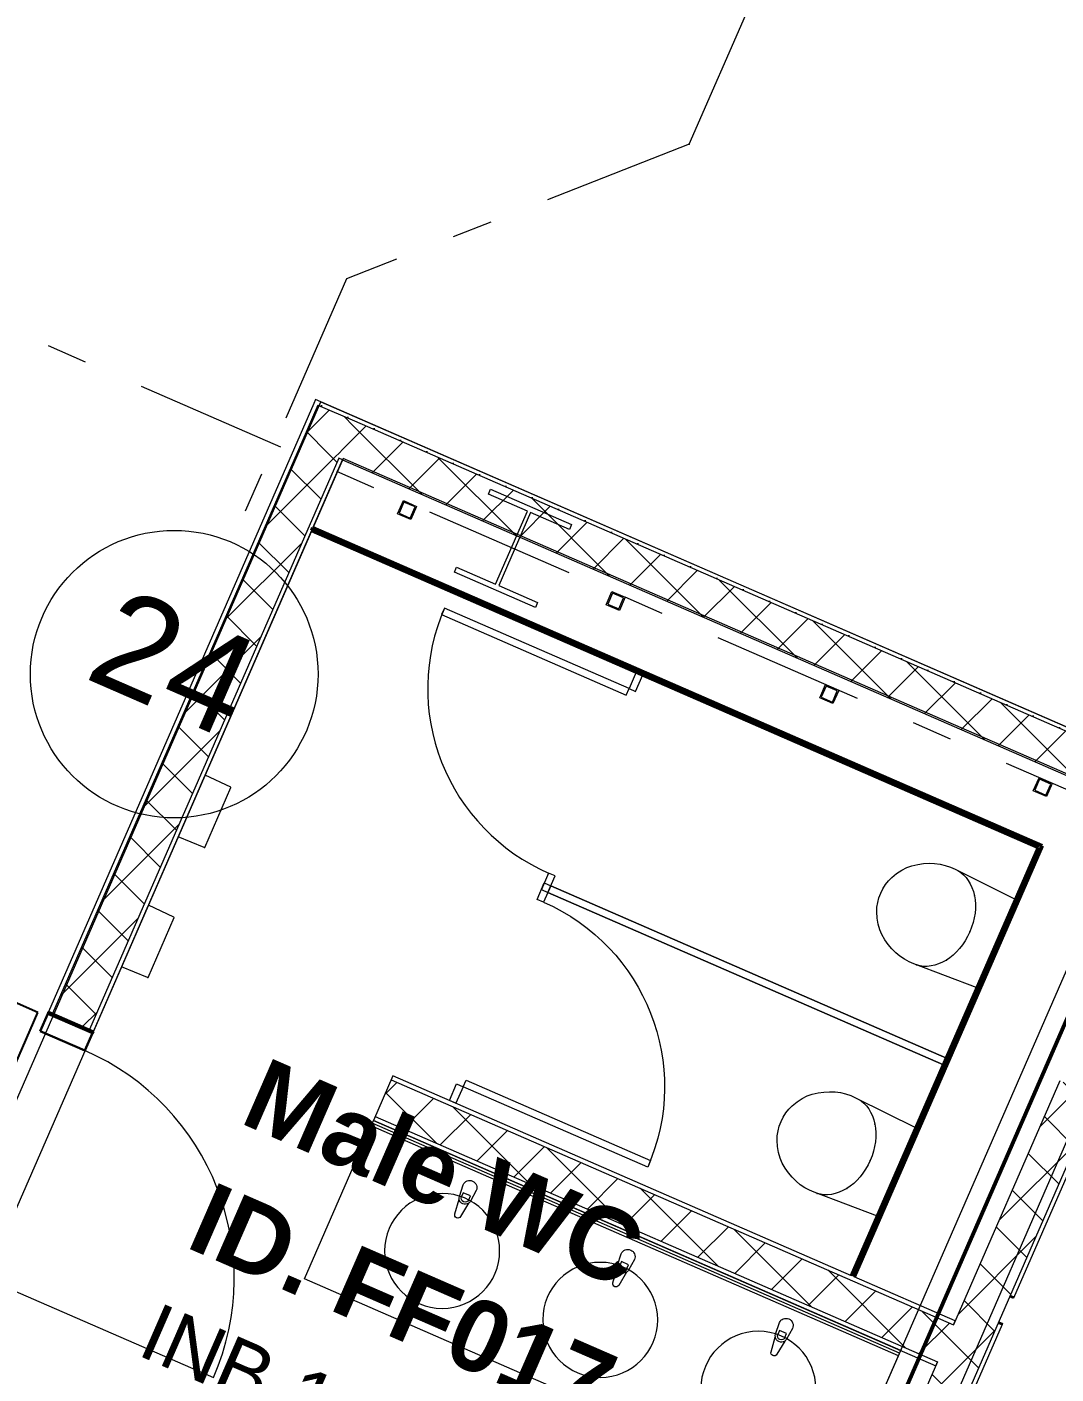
# Model space of a CAD drawing. Header units: millimetres. Extents: x -50172 to 90294, y -80883 to 25069.
# Drawn here: x -11085 to -7507, y -35449 to -30764 of the extents above; entities that cross this region are included whole.
import ezdxf
from ezdxf.enums import TextEntityAlignment as Align

# ---------------------------------------------------------------- set-up
doc = ezdxf.new("R2010")
doc.units = ezdxf.units.MM
doc.header["$MEASUREMENT"] = 0
doc.linetypes.add('Double Dashed', pattern=[1093.611073, 529.166651, -211.666656, 141.111112, -211.666656])
for name, color, linetype in [('A-25-M_Wall_Int', 7, 'Continuous'), ('COLUMN.IFC Import', 7, 'Continuous'), ('New_A-05-M_Gross_Int_Circulation', 7, 'Continuous'), ('New_A-15-MG_Structural_Grid_Phase_2', 7, 'Continuous'), ('New_A-25-M_Wall_Int', 7, 'Continuous'), ('New_A-35-M_FFE-Zone', 7, 'Continuous'), ('New_A-35-M_FFE_Sanitary', 7, 'Continuous'), ('New_ArchiCAD Door Markers', 7, 'Continuous'), ('New_ArchiCAD Doors', 7, 'Continuous')]:
    doc.layers.add(name, color=color, linetype=linetype)
for name, color, linetype, lineweight in [('A-25-M_Wall_Int_Pen_No__1', 7, 'Continuous', 13), ('A-25-M_Wall_Int_Pen_No__155', 5, 'Continuous', 35), ('COLUMN.IFC Import_Pen_No__2', 8, 'Continuous', 15), ('New_A-25-M_Wall_Int_Pen_No__1', 7, 'Continuous', 13), ('New_A-35-M_FFE_Sanitary_Pen_No__4', 7, 'Continuous', 20), ('New_A-95-P_Drawing_Pen_No__156', 5, 'Continuous', 50), ('New_ArchiCAD Door Markers_Pen_No__1', 7, 'Continuous', 13), ('New_ArchiCAD Door Markers_Pen_No__5', 7, 'Continuous', 25), ('New_ArchiCAD Doors_Pen_No__1', 7, 'Continuous', 13), ('New_ArchiCAD Zone Stamps_Pen_No__9', 7, 'Continuous', 13)]:
    doc.layers.add(name, color=color, linetype=linetype, lineweight=lineweight)
for name, color, linetype, lineweight, true_color in [('A-25-M_Wall_Int_Pen_No__107', 7, 'Continuous', 15, 0xa6a6a6), ('New_A-05-M_Gross_Int_Circulation_Pen_No__74', 7, 'Continuous', 20, 0x606060), ('New_A-15-MG_Structural_Grid_Phase_2_Pen_No__222', 7, 'Continuous', 13, 0x65af33), ('New_A-25-M_Wall_Int_Pen_No__107', 7, 'Continuous', 15, 0xa6a6a6), ('New_A-35-M_FFE-Zone_Pen_No__74', 7, 'Continuous', 20, 0x606060), ('New_A-35-M_FFE_Sanitary_Pen_No__211', 7, 'Continuous', 13, 0xebf6ff), ('New_A-35-M_FFE_Sanitary_Pen_No__27', 7, 'Continuous', 50, 0x2a2a2a), ('New_A-35-M_FFE_Sanitary_Pen_No__64', 7, 'Continuous', 20, 0x606060), ('New_A-35-M_FFE_Sanitary_Pen_No__75', 7, 'Continuous', 20, 0x606060), ('New_ArchiCAD Doors_Pen_No__43', 7, 'Continuous', 30, 0x444444), ('New_ArchiCAD Doors_Pen_No__63', 7, 'Continuous', 20, 0x606060)]:
    doc.layers.add(name, color=color, linetype=linetype, lineweight=lineweight, true_color=true_color)
doc.styles.add('GENERATED_STYLE_1', font='')
doc.styles.add('GENERATED_STYLE_2', font='')
doc.styles.add('GENERATED_STYLE_3', font='')
doc.styles.add('GENERATED_STYLE_4', font='')
doc.styles.get('GENERATED_STYLE_1').set_extended_font_data('Arial', bold=True)
doc.styles.get('GENERATED_STYLE_2').set_extended_font_data('Swis721 BT', bold=True)
doc.styles.get('GENERATED_STYLE_3').set_extended_font_data('Arial')
doc.styles.get('GENERATED_STYLE_4').set_extended_font_data('Swis721 BT')
doc.linetypes.add('Double Slash', pattern='A,0,[1,EC-MA-00-01-DR-A-00365 Phase 2 Central Wing First Floor GA-S2-P161.Shx,S=15.679012,R=0,X=0,Y=0],-1975.555563,0', length=1975.555563)
pattern_1 = [(156.4404, (0, 0), (69.2305, 158.76755), [0, -100]), (156.4404, (-80.45, -59.4), (69.2305, 158.76755), [0, -100])]
pattern_2 = [(45, (0, 0), (-91.92388, 91.92388), []), (135, (0, 0), (91.92388, 91.92388), [])]
pattern_3 = [(246.4404, (0, 0), (-158.76755, 69.2305), [0, -100]), (246.4404, (59.4, -80.45), (-158.76755, 69.2305), [0, -100])]
pattern_4 = [(336.4404, (0, 0), (69.2305, 158.76755), [0, -100]), (336.4404, (80.45, 59.4), (69.2305, 158.76755), [0, -100])]
pattern_5 = [(336.4404, (0, 0), (69.2305, 158.76755), [0, -100]), (336.4404, (80.45, 59.4), (69.2305, 158.76755), [0, -100])]
pattern_6 = [(66.4404, (0, 0), (-158.76755, 69.2305), [0, -100]), (66.4404, (-59.4, 80.45), (-158.76755, 69.2305), [0, -100])]

# ---------------------------------------------------------------- blocks, each defined once
blk = doc.blocks.new('Computer Lab F_INB 1302_7_1', base_point=(-6455.1, -40925.5))
at = {"layer": 'New_A-35-M_FFE-Zone_Pen_No__74', "linetype": 'Continuous'}
blk.add_line((-7459.6, -34613.4), (-11185.1, -43157.3), dxfattribs=at)
at = {"layer": 'New_ArchiCAD Zone Stamps_Pen_No__9'}
for tag, height, style, p in [('ROOM_NAME', 250, 'GENERATED_STYLE_1', (-7200.5, -39404)), ('zoneNameLine2', 250, 'GENERATED_STYLE_1', (-7388.9, -39836.1)), ('ROOM_NUMBER', 200, 'GENERATED_STYLE_3', (-7577.3, -40256.8)), ('measuredAreaCode', 200, 'GENERATED_STYLE_3', (-7734.4, -40616.9)), ('DUMMY_649', 200, 'GENERATED_STYLE_3', (-7427, -40751)), ('DUMMY_650', 200, 'GENERATED_STYLE_3', (-6797.8, -41025.3)), ('DUMMY_651', 133.3, 'GENERATED_STYLE_3', (-6518.5, -41131.9))]:
    blk.add_attdef(tag, text='', height=height, rotation=336.4404, dxfattribs=dict(at, style=style)).set_placement(p, align=Align.TOP_LEFT)
blk = doc.blocks.new('Corridor 01-First_INB 1151_10_1', base_point=(-9240.8, -29522.2))
at = {"layer": 'New_A-05-M_Gross_Int_Circulation_Pen_No__74', "linetype": 'Continuous'}
for p, q in [((-11745.8, -35926.8), (-10063.1, -32067.8)), ((-10063.1, -32067.8), (-3431, -34959.7))]:
    blk.add_line(p, q, dxfattribs=at)
at = {"layer": 'New_ArchiCAD Zone Stamps_Pen_No__9'}
for tag, height, style, p in [('ROOM_NAME', 250, 'GENERATED_STYLE_1', (-10021.4, -27985.4)), ('zoneNameLine2', 250, 'GENERATED_STYLE_1', (-10209.8, -28417.5)), ('ROOM_NUMBER', 200, 'GENERATED_STYLE_3', (-10398.2, -28838.2)), ('measuredAreaCode', 200, 'GENERATED_STYLE_3', (-10555.2, -29198.4)), ('DUMMY_649', 200, 'GENERATED_STYLE_3', (-10247.8, -29332.4)), ('DUMMY_650', 200, 'GENERATED_STYLE_3', (-9618.7, -29606.8)), ('DUMMY_651', 133.3, 'GENERATED_STYLE_3', (-9339.4, -29713.3))]:
    blk.add_attdef(tag, text='', height=height, rotation=336.4404, dxfattribs=dict(at, style=style)).set_placement(p, align=Align.TOP_LEFT)
blk = doc.blocks.new('Male WC_INB 1154_32_1', base_point=(-10011.9, -35644.5))
at = {"layer": 'New_A-35-M_FFE-Zone_Pen_No__74', "linetype": 'Continuous'}
for p, q in [((-9985.5, -32265.2), (-11548.4, -35849.3)), ((-7220.7, -33470.8), (-9985.5, -32265.2)), ((-8783.6, -37054.9), (-7220.7, -33470.8))]:
    blk.add_line(p, q, dxfattribs=at)
at = {"layer": 'New_ArchiCAD Zone Stamps_Pen_No__9'}
for tag, height, style, p in [('ROOM_NAME', 250, 'GENERATED_STYLE_1', (-10251.2, -34343.7)), ('zoneNameLine2', 250, 'GENERATED_STYLE_1', (-10439.7, -34775.8)), ('ROOM_NUMBER', 200, 'GENERATED_STYLE_3', (-10628.1, -35196.5)), ('measuredAreaCode', 200, 'GENERATED_STYLE_3', (-10785.1, -35556.6)), ('DUMMY_649', 200, 'GENERATED_STYLE_3', (-10477.7, -35690.7)), ('DUMMY_650', 200, 'GENERATED_STYLE_3', (-10007, -35895.9)), ('DUMMY_651', 133.3, 'GENERATED_STYLE_3', (-9727.8, -36002.4))]:
    blk.add_attdef(tag, text='', height=height, rotation=336.4404, dxfattribs=dict(at, style=style)).set_placement(p, align=Align.TOP_LEFT)
blk = doc.blocks.new('Wall_103_1', base_point=(-9987.6, -32269.8))
at = {"layer": 'New_A-25-M_Wall_Int_Pen_No__107', "linetype": 'Continuous'}
h = blk.add_hatch(dxfattribs=at)
h.set_pattern_fill('Plaster_0001', color=256, style=0, pattern_type=2)
h.set_pattern_definition(pattern_1)
h.paths.add_polyline_path([(-10081.4, -32059.7), (-10073.2, -32078.3), (-10067.7, -32065.7)])
h = blk.add_hatch(dxfattribs=at)
h.set_pattern_fill('Plaster_0001', color=256, style=0, pattern_type=2)
h.set_pattern_definition(pattern_1)
h.paths.add_polyline_path([(-10073.2, -32078.3), (-10072.4, -32080.1), (-7244.5, -33313.2), (-7238.5, -33299.4), (-10067.7, -32065.7)])
h = blk.add_hatch(dxfattribs=at)
h.set_pattern_fill('Concrete_Block_0001', color=256, style=0, pattern_type=2)
h.set_pattern_definition(pattern_2)
h.paths.add_polyline_path([(-9945.4, -32135.4), (-10072.4, -32080.1), (-9995.9, -32251.2)])
h = blk.add_hatch(dxfattribs=at)
h.set_pattern_fill('Concrete_Block_0001', color=256, style=0, pattern_type=2)
h.set_pattern_definition(pattern_2)
h.paths.add_polyline_path([(-9995.9, -32251.2), (-9987.6, -32269.8), (-7300.4, -33441.5), (-7244.5, -33313.2), (-9945.4, -32135.4)])
at = {"layer": 'New_A-25-M_Wall_Int_Pen_No__1', "linetype": 'Continuous'}
for p, q in [((-9945.4, -32135.4), (-10072.4, -32080.1)), ((-7244.5, -33313.2), (-9945.4, -32135.4))]:
    blk.add_line(p, q, dxfattribs=at)
at = {"layer": 'New_A-25-M_Wall_Int_Pen_No__1', "linetype": 'Continuous', "flags": 128}
for points in [[(-7238.5, -33299.4), (-10081.4, -32059.7)], [(-9987.6, -32269.8), (-7300.4, -33441.5)], [(-7238.5, -33299.4), (-7244.5, -33313.2)], [(-7244.5, -33313.2), (-7300.4, -33441.5)]]:
    blk.add_lwpolyline(points, dxfattribs=at)
blk = doc.blocks.new('Door 19_11')
at = {"layer": 'New_ArchiCAD Doors_Pen_No__1', "linetype": 'Continuous'}
for p, q in [((-505, -15), (-505, 0)), ((505, -15), (505, 0)), ((-505, -155), (-505, -15)), ((505, -155), (505, -15)), ((-505, -170), (-505, -155)), ((505, -170), (505, -155))]:
    blk.add_line(p, q, dxfattribs=at)
at = {"layer": 'New_ArchiCAD Doors_Pen_No__43', "linetype": 'Continuous'}
for p, q in [((-498, 0), (-505, 0)), ((-505, 0), (-505, -170)), ((-432, 0), (-498, 0)), ((-498, 0), (-498, -170)), ((-432, -170), (-432, 0)), ((498, 0), (432, 0)), ((432, 0), (432, -170)), ((498, 0), (505, 0)), ((498, -170), (498, 0)), ((505, 0), (505, -170)), ((-498, -170), (-505, -170)), ((-498, -170), (-432, -170)), ((432, -170), (498, -170)), ((498, -170), (505, -170))]:
    blk.add_line(p, q, dxfattribs=at)
at = {"layer": 'New_ArchiCAD Doors_Pen_No__63', "linetype": 'Continuous'}
blk.add_line((432, 0), (432, 864), dxfattribs=at)
blk.add_arc((432, 0), 864, 90, 180, dxfattribs=at)
blk = doc.blocks.new('Door Stamp 17_38')
at = {"layer": 'New_ArchiCAD Door Markers_Pen_No__5', "linetype": 'Continuous'}
for p, q in [((488.6, 244.9), (-488.6, 244.9)), ((-488.6, 244.9), (-488.6, 33.1)), ((488.6, 33.1), (488.6, 244.9)), ((-488.6, 33.1), (488.6, 33.1)), ((-488.6, 33.1), (488.6, 33.1))]:
    blk.add_line(p, q, dxfattribs=at)
at = {"layer": 'New_ArchiCAD Door Markers_Pen_No__1', "style": 'GENERATED_STYLE_2'}
blk.add_attdef('AC_WIDO_ID', text='', height=150, dxfattribs=at).set_placement((-429.7, 77.9), align=Align.BOTTOM_LEFT)
blk = doc.blocks.new('Wall_106_1', base_point=(-11546.5, -35844.9))
at = {"layer": 'New_A-25-M_Wall_Int_Pen_No__107', "linetype": 'Continuous'}
h = blk.add_hatch(dxfattribs=at)
h.set_pattern_fill('Plaster_0001', color=256, style=0, pattern_type=2)
h.set_pattern_definition(pattern_3)
h.paths.add_polyline_path([(-11009.9, -34189.1), (-10996.2, -34195.1), (-10073.7, -32079.5), (-10087.4, -32073.5)])
h = blk.add_hatch(dxfattribs=at)
h.set_pattern_fill('Concrete_Block_0001', color=256, style=0, pattern_type=2)
h.set_pattern_definition(pattern_2)
h.paths.add_polyline_path([(-10001.3, -32263.8), (-9995.9, -32251.2), (-10072.4, -32080.1), (-10073.7, -32079.5), (-10129.7, -32207.8)])
h = blk.add_hatch(dxfattribs=at)
h.set_pattern_fill('Plaster_0001', color=256, style=0, pattern_type=2)
h.set_pattern_definition(pattern_1)
h.paths.add_polyline_path([(-10087.4, -32073.5), (-10073.7, -32079.5), (-10073.2, -32078.3), (-10081.4, -32059.7)])
h = blk.add_hatch(dxfattribs=at)
h.set_pattern_fill('Plaster_0001', color=256, style=0, pattern_type=2)
h.set_pattern_definition(pattern_1)
h.paths.add_polyline_path([(-10072.4, -32080.1), (-10073.2, -32078.3), (-10073.7, -32079.5)])
h = blk.add_hatch(dxfattribs=at)
h.set_pattern_fill('Concrete_Block_0001', color=256, style=0, pattern_type=2)
h.set_pattern_definition(pattern_2)
h.paths.add_polyline_path([(-10129.7, -32207.8), (-10996.2, -34195.1), (-10867.9, -34251), (-10001.3, -32263.8)])
h = blk.add_hatch(dxfattribs=at)
h.set_pattern_fill('Plaster_0001', color=256, style=0, pattern_type=2)
h.set_pattern_definition(pattern_3)
h.paths.add_polyline_path([(-10867.9, -34251), (-10854.1, -34257), (-9987.6, -32269.8), (-10001.3, -32263.8)])
h = blk.add_hatch(dxfattribs=at)
h.set_pattern_fill('Concrete_Block_0001', color=256, style=0, pattern_type=2)
h.set_pattern_definition(pattern_2)
h.paths.add_polyline_path([(-10001.3, -32263.8), (-9987.6, -32269.8), (-9995.9, -32251.2)])
h = blk.add_hatch(dxfattribs=at)
h.set_pattern_fill('Plaster_0001', color=256, style=0, pattern_type=2)
h.set_pattern_definition(pattern_3)
h.paths.add_polyline_path([(-11758.3, -35905.3), (-11744.5, -35911.3), (-11399.9, -35120.9), (-11413.6, -35114.9)])
h = blk.add_hatch(dxfattribs=at)
h.set_pattern_fill('Concrete_Block_0001', color=256, style=0, pattern_type=2)
h.set_pattern_definition(pattern_2)
h.paths.add_polyline_path([(-11688.6, -35782.9), (-11560.2, -35838.9), (-11271.6, -35176.9), (-11399.9, -35120.9)])
h = blk.add_hatch(dxfattribs=at)
h.set_pattern_fill('Plaster_0001', color=256, style=0, pattern_type=2)
h.set_pattern_definition(pattern_3)
h.paths.add_polyline_path([(-11271.6, -35176.9), (-11560.2, -35838.9), (-11546.5, -35844.9), (-11257.8, -35182.9)])
h = blk.add_hatch(dxfattribs=at)
h.set_pattern_fill('Concrete_Block_0001', color=256, style=0, pattern_type=2)
h.set_pattern_definition(pattern_2)
h.paths.add_polyline_path([(-11743.2, -35911.8), (-11565.7, -35851.4), (-11560.2, -35838.9), (-11688.6, -35782.9), (-11744.5, -35911.3)])
h = blk.add_hatch(dxfattribs=at)
h.set_pattern_fill('Concrete_Block_0001', color=256, style=0, pattern_type=2)
h.set_pattern_definition(pattern_2)
h.paths.add_polyline_path([(-11560.2, -35838.9), (-11565.7, -35851.4), (-11546.5, -35844.9)])
h = blk.add_hatch(dxfattribs=at)
h.set_pattern_fill('Plaster_0001', color=256, style=0, pattern_type=2)
h.set_pattern_definition(pattern_4)
h.paths.add_polyline_path([(-11764.3, -35919), (-11745.1, -35912.5), (-11744.5, -35911.3), (-11758.3, -35905.3)])
h = blk.add_hatch(dxfattribs=at)
h.set_pattern_fill('Plaster_0001', color=256, style=0, pattern_type=2)
h.set_pattern_definition(pattern_4)
h.paths.add_polyline_path([(-11744.5, -35911.3), (-11745.1, -35912.5), (-11743.2, -35911.8)])
at = {"layer": 'New_A-25-M_Wall_Int_Pen_No__1', "linetype": 'Continuous'}
for p, q in [((-10073.7, -32079.5), (-10129.7, -32207.8)), ((-10072.4, -32080.1), (-10073.7, -32079.5)), ((-10129.7, -32207.8), (-10996.2, -34195.1)), ((-10001.3, -32263.8), (-10867.9, -34251)), ((-9987.6, -32269.8), (-10001.3, -32263.8)), ((-11009.9, -34189.1), (-10996.2, -34195.1)), ((-10996.2, -34195.1), (-10867.9, -34251)), ((-10867.9, -34251), (-10854.1, -34257)), ((-11399.9, -35120.9), (-11688.6, -35782.9)), ((-11413.6, -35114.9), (-11399.9, -35120.9)), ((-11399.9, -35120.9), (-11271.6, -35176.9)), ((-11271.6, -35176.9), (-11560.2, -35838.9)), ((-11271.6, -35176.9), (-11257.8, -35182.9)), ((-11688.6, -35782.9), (-11744.5, -35911.3)), ((-11546.5, -35844.9), (-11560.2, -35838.9)), ((-11743.2, -35911.8), (-11744.5, -35911.3))]:
    blk.add_line(p, q, dxfattribs=at)
at = {"layer": 'New_A-25-M_Wall_Int_Pen_No__1', "linetype": 'Continuous', "flags": 128}
for points in [[(-10087.4, -32073.5), (-11009.9, -34189.1)], [(-10081.4, -32059.7), (-10087.4, -32073.5)], [(-10854.1, -34257), (-9987.6, -32269.8)], [(-11413.6, -35114.9), (-11758.3, -35905.3)], [(-11546.5, -35844.9), (-11257.8, -35182.9)], [(-11764.3, -35919), (-11758.3, -35905.3)]]:
    blk.add_lwpolyline(points, dxfattribs=at)
at = {"layer": 'New_ArchiCAD Door Markers'}
ref = blk.add_blockref('Door Stamp 17_38', (-11211.8, -34652), dxfattribs=dict(at, rotation=66.44041158399827))
ref.add_attrib('AC_WIDO_ID', 'ID01.030', dxfattribs={"layer": 'New_ArchiCAD Door Markers_Pen_No__1', "color": 7, "height": 150, "rotation": 66.4404, "style": 'GENERATED_STYLE_2'}).set_placement((-11413.9, -34987.9), align=Align.BOTTOM_LEFT)
at = {"layer": 'New_ArchiCAD Doors', "color": 251, "linetype": 'Continuous', "lineweight": 20, "true_color": 0x606060, "zscale": 1000, "rotation": 246.4404115839982}
blk.add_blockref('Door 19_11', (-11056, -34719.9), dxfattribs=at)
blk = doc.blocks.new('Wall_186_1', base_point=(-9812.7, -34411.3))
at = {"layer": 'New_A-25-M_Wall_Int_Pen_No__107', "linetype": 'Continuous'}
h = blk.add_hatch(dxfattribs=at)
h.set_pattern_fill('Concrete_Block_0001', color=256, style=0, pattern_type=2)
h.set_pattern_definition(pattern_2)
h.paths.add_polyline_path([(-9874.7, -34553.4), (-7919.7, -35405.9), (-7863.7, -35277.5), (-9818.7, -34425.1)])
h = blk.add_hatch(dxfattribs=at)
h.set_pattern_fill('Plaster_0001', color=256, style=0, pattern_type=2)
h.set_pattern_definition(pattern_5)
h.paths.add_polyline_path([(-9818.7, -34425.1), (-7863.7, -35277.5), (-7857.7, -35263.8), (-9812.7, -34411.3)])
h = blk.add_hatch(dxfattribs=at)
h.set_pattern_fill('Plaster_0001', color=256, style=0, pattern_type=2)
h.set_pattern_definition(pattern_5)
h.paths.add_polyline_path([(-9880.7, -34567.2), (-7925.7, -35419.6), (-7919.7, -35405.9), (-9874.7, -34553.4)])
at = {"layer": 'New_A-25-M_Wall_Int_Pen_No__1', "linetype": 'Continuous'}
for p, q in [((-9818.7, -34425.1), (-7863.7, -35277.5)), ((-9874.7, -34553.4), (-7919.7, -35405.9))]:
    blk.add_line(p, q, dxfattribs=at)
at = {"layer": 'New_A-25-M_Wall_Int_Pen_No__1', "linetype": 'Continuous', "flags": 128}
for points in [[(-9812.7, -34411.3), (-9880.7, -34567.2)], [(-8217.8, -35106.8), (-9812.7, -34411.3)], [(-9880.7, -34567.2), (-7925.7, -35419.6)], [(-7857.7, -35263.8), (-8208.6, -35110.8)], [(-7863.7, -35277.5), (-7857.7, -35263.8)], [(-7925.7, -35419.6), (-7919.7, -35405.9)]]:
    blk.add_lwpolyline(points, dxfattribs=at)
blk = doc.blocks.new('Wall_188_1', base_point=(-8208.6, -35110.8))
at = {"layer": 'New_A-35-M_FFE_Sanitary_Pen_No__211', "linetype": 'Continuous'}
h = blk.add_hatch(dxfattribs=at)
h.set_pattern_fill('Plaster_0001', color=256, style=0, pattern_type=2)
h.set_pattern_definition([(246.4404, (0, 0), (-158.76755, 69.2305), [0, -100]), (246.4404, (59.4, -80.45), (-158.76755, 69.2305), [0, -100])])
h.paths.add_polyline_path([(-8208.6, -35110.8), (-7555.1, -33612.1), (-7568.2, -33617.3), (-8217.8, -35106.8)])
at = {"layer": 'New_A-35-M_FFE_Sanitary_Pen_No__27', "linetype": 'Continuous', "flags": 128}
for points in [[(-7568.2, -33617.3), (-8217.8, -35106.8)], [(-8208.6, -35110.8), (-7555.1, -33612.1)]]:
    blk.add_lwpolyline(points, dxfattribs=at)
blk = doc.blocks.new('Wall_189_1', base_point=(-10090.7, -32506.4))
at = {"layer": 'New_A-35-M_FFE_Sanitary_Pen_No__211', "linetype": 'Continuous'}
h = blk.add_hatch(dxfattribs=at)
h.set_pattern_fill('Plaster_0001', color=256, style=0, pattern_type=2)
h.set_pattern_definition([(156.4404, (0, 0), (69.2305, 158.76755), [0, -100]), (156.4404, (-80.45, -59.4), (69.2305, 158.76755), [0, -100])])
h.paths.add_polyline_path([(-10094.7, -32515.6), (-7568.2, -33617.3), (-7555.1, -33612.1), (-10090.7, -32506.4)])
at = {"layer": 'New_A-35-M_FFE_Sanitary_Pen_No__27', "linetype": 'Continuous', "flags": 128}
for points in [[(-10090.7, -32506.4), (-10094.7, -32515.6)], [(-7555.1, -33612.1), (-10090.7, -32506.4)], [(-10094.7, -32515.6), (-7568.2, -33617.3)]]:
    blk.add_lwpolyline(points, dxfattribs=at)
blk = doc.blocks.new('Wall_212_1', base_point=(-7493.9, -34429.4))
at = {"layer": 'A-25-M_Wall_Int_Pen_No__107', "linetype": 'Continuous'}
h = blk.add_hatch(dxfattribs=at)
h.set_pattern_fill('Concrete_Block_0001', color=256, style=0, pattern_type=2)
h.set_pattern_definition(pattern_2)
h.paths.add_polyline_path([(-11156, -43178.1), (-7365.6, -34485.3), (-7493.9, -34429.4), (-11284.4, -43122.2)])
h = blk.add_hatch(dxfattribs=at)
h.set_pattern_fill('Plaster_0001', color=256, style=0, pattern_type=2)
h.set_pattern_definition(pattern_6)
h.paths.add_polyline_path([(-7653.6, -35183.4), (-7351.8, -34491.3), (-7365.6, -34485.3), (-7667.3, -35177.4)])
h = blk.add_hatch(dxfattribs=at)
h.set_pattern_fill('Plaster_0001', color=256, style=0, pattern_type=2)
h.set_pattern_definition(pattern_6)
h.paths.add_polyline_path([(-7707.3, -35269.1), (-11068, -42976.2), (-11054.3, -42982.2), (-7693.5, -35275.1)])
at = {"layer": 'A-25-M_Wall_Int_Pen_No__1', "linetype": 'Continuous'}
blk.add_line((-11156, -43178.1), (-7365.6, -34485.3), dxfattribs=at)
at = {"layer": 'A-25-M_Wall_Int_Pen_No__1', "linetype": 'Continuous', "flags": 128}
for points in [[(-7493.9, -34429.4), (-7863.7, -35277.5)], [(-7653.6, -35183.4), (-7351.8, -34491.3)], [(-11054.3, -42982.2), (-7693.5, -35275.1)], [(-7919.7, -35405.9), (-8660, -37103.6)]]:
    blk.add_lwpolyline(points, dxfattribs=at)
at = {"layer": 'A-25-M_Wall_Int_Pen_No__155', "linetype": 'Continuous'}
for p, q in [((-7653.6, -35183.4), (-7667.3, -35177.4)), ((-7707.3, -35269.1), (-7693.5, -35275.1))]:
    blk.add_line(p, q, dxfattribs=at)
blk = doc.blocks.new('WC 19')
at = {"layer": 'New_A-35-M_FFE_Sanitary_Pen_No__75', "linetype": 'Continuous'}
for p, q in [((-167.5, 0), (-179.5, -235)), ((167.5, 0), (-167.5, 0)), ((179.5, -235), (167.5, 0)), ((-179.5, -235), (-179.7, -253.5)), ((-179.7, -253.5), (-178, -272)), ((-178, -272), (-174.6, -290.3)), ((174.6, -290.3), (178, -272)), ((178, -272), (179.7, -253.5)), ((179.7, -253.5), (179.5, -235)), ((-174.6, -290.3), (-169.3, -308.5)), ((-169.3, -308.5), (-162.3, -326.5)), ((-162.3, -326.5), (-153.5, -344.1)), ((153.5, -344.1), (162.3, -326.5)), ((162.3, -326.5), (169.3, -308.5)), ((169.3, -308.5), (174.6, -290.3)), ((-153.5, -344.1), (-143, -361.3)), ((-143, -361.3), (-130.8, -378)), ((130.8, -378), (143, -361.3)), ((143, -361.3), (153.5, -344.1)), ((-130.8, -378), (-117.9, -391.8)), ((-117.9, -391.8), (-102.6, -404.5)), ((-102.6, -404.5), (-85.1, -415.9)), ((-85.1, -415.9), (-65.5, -425.9)), ((65.5, -425.9), (85.1, -415.9)), ((85.1, -415.9), (102.6, -404.5)), ((102.6, -404.5), (117.9, -391.8)), ((117.9, -391.8), (130.8, -378)), ((-65.5, -425.9), (-50.5, -431.6)), ((-50.5, -431.6), (-34.3, -435.8)), ((-34.3, -435.8), (-17.3, -438.4)), ((-17.3, -438.4), (0, -439.3)), ((0, -439.3), (17.3, -438.4)), ((17.3, -438.4), (34.3, -435.8)), ((34.3, -435.8), (50.5, -431.6)), ((50.5, -431.6), (65.5, -425.9))]:
    blk.add_line(p, q, dxfattribs=at)
for centre, major_axis, start_param, end_param in [((38, -232.5), (-217.3, 0), 5.540146, 6.22922), ((0, -207.4), (-163.2, 0), 4.712389, 5.557143), ((0, -207.4), (-163.2, 0), 3.867635, 4.712389), ((-38, -232.5), (-217.3, 0), 3.195558, 3.884632)]:
    blk.add_ellipse(centre, major_axis=major_axis, ratio=0.649599, start_param=start_param, end_param=end_param, dxfattribs=at)
for p in [(-122, -137), (0, -101.4), (122, -137), (-179, -224.9)]:
    blk.add_point(p, dxfattribs=at)
blk = doc.blocks.new('Commercial Bath Stall 19_3')
at = {"layer": 'New_A-35-M_FFE_Sanitary_Pen_No__64', "linetype": 'Continuous'}
for p, q in [((825, 1525.8), (800, 1525.8)), ((800, 1525.8), (800, 25)), ((825, 25), (825, 1525.8)), ((62.5, 25), (0, 25)), ((0, 25), (0, 0)), ((0, 0), (62.5, 0)), ((62.5, 0), (62.5, 25)), ((62.5, 0), (62.5, -700)), ((87.5, 0), (62.5, 0)), ((87.5, -700), (87.5, 0)), ((825, 25), (762.5, 25)), ((762.5, 25), (762.5, 0)), ((762.5, 0), (825, 0)), ((800, 25), (825, 25)), ((825, 0), (825, 25)), ((62.5, -700), (87.5, -700))]:
    blk.add_line(p, q, dxfattribs=at)
blk.add_arc((62.5, 0), 700, 270, 0, dxfattribs=at)
blk = doc.blocks.new('Commercial Bath Stall 19')
at = {"layer": 'New_A-35-M_FFE_Sanitary_Pen_No__64', "linetype": 'Continuous'}
for p, q in [((825, 1525.8), (800, 1525.8)), ((800, 1525.8), (800, 25)), ((825, 25), (825, 1525.8)), ((87.5, 725), (62.5, 725)), ((62.5, 725), (62.5, 25)), ((87.5, 25), (87.5, 725)), ((62.5, 25), (0, 25)), ((0, 25), (0, 0)), ((0, 0), (62.5, 0)), ((62.5, 0), (62.5, 25)), ((62.5, 25), (87.5, 25)), ((825, 25), (762.5, 25)), ((762.5, 25), (762.5, 0)), ((762.5, 0), (825, 0)), ((800, 25), (825, 25)), ((825, 0), (825, 25))]:
    blk.add_line(p, q, dxfattribs=at)
blk.add_arc((62.5, 25), 700, 0, 90, dxfattribs=at)
blk = doc.blocks.new('nbl_HandDriers_Dyson_DysonAirbladeV-AB08')
at = {"layer": 'New_A-35-M_FFE_Sanitary_Pen_No__4', "linetype": 'Continuous'}
for p, q in [((-114.8, -97.9), (-116.7, 0)), ((-116.7, 0), (-115.2, 0)), ((-115.2, 0), (115.2, 0)), ((114.8, -97.9), (116.7, 0)), ((115.2, 0), (116.7, 0)), ((-114.8, -97.9), (-113.3, -99.3)), ((-113.3, -99.3), (113.3, -99.3)), ((113.3, -99.3), (114.8, -97.9))]:
    blk.add_line(p, q, dxfattribs=at)
blk = doc.blocks.new('Multi-Basin Counter 19')
at = {"layer": 'New_A-35-M_FFE_Sanitary_Pen_No__75', "linetype": 'Continuous'}
for p, q in [((-1000, 0), (1000, 0)), ((-1000, -600), (-1000, 0)), ((1000, -600), (1000, 0)), ((-1000, -20), (1000, -20)), ((-624.7, -80), (-620.7, -122)), ((-578.7, -122), (-574.7, -80)), ((-25, -80), (-21, -122)), ((21, -122), (25, -80)), ((574.7, -80), (578.7, -122)), ((620.7, -122), (624.7, -80)), ((-617.4, -131.5), (-610.8, -184.4)), ((-613.3, -119.8), (-613.3, -104.9)), ((-613.3, -104.9), (-586.1, -104.9)), ((-588.6, -184.4), (-581.9, -131.5)), ((-586.1, -104.9), (-586.1, -119.8)), ((-17.7, -131.5), (-11.1, -184.4)), ((-13.6, -119.8), (-13.6, -104.9)), ((-13.6, -104.9), (13.6, -104.9)), ((11.1, -184.4), (17.7, -131.5)), ((13.6, -104.9), (13.6, -119.8)), ((581.9, -131.5), (588.6, -184.4)), ((586.1, -119.8), (586.1, -104.9)), ((586.1, -104.9), (613.3, -104.9)), ((610.8, -184.4), (617.4, -131.5)), ((613.3, -104.9), (613.3, -119.8)), ((-1000, -600), (1000, -600))]:
    blk.add_line(p, q, dxfattribs=at)
for centre in [(-599.7, -320), (0, -320), (599.7, -320)]:
    blk.add_circle(centre, 200, dxfattribs=at)
for centre, radius, start, end in [((-599.7, -80), 25, 0, 180), ((0, -80), 25, 0, 180), ((599.7, -80), 25, 0, 180), ((-599.7, -120.1), 21.1, 185.1696, 212.771), ((-599.7, -120.1), 21.1, 212.771, 327.229), ((-599.7, -119.8), 13.6, 180, 0), ((-599.7, -120.1), 21.1, 327.229, 354.8304), ((0, -120.1), 21.1, 185.1696, 212.771), ((0, -120.1), 21.1, 212.771, 327.229), ((0, -119.8), 13.6, 180, 0), ((0, -120.1), 21.1, 327.229, 354.8304), ((599.7, -120.1), 21.1, 185.1696, 212.771), ((599.7, -120.1), 21.1, 212.771, 327.229), ((599.7, -119.8), 13.6, 180, 0), ((599.7, -120.1), 21.1, 327.229, 354.8304), ((-599.7, -183), 11.2, 187.1389, 352.8611), ((0, -183), 11.2, 187.1389, 352.8611), ((599.7, -183), 11.2, 187.1389, 352.8611)]:
    blk.add_arc(centre, radius, start, end, dxfattribs=at)
blk = doc.blocks.new('Mirror 19_2')
at = {"layer": 'New_A-35-M_FFE_Sanitary_Pen_No__4', "linetype": 'Continuous'}
for p, q in [((2000, 10), (0, 10)), ((0, 10), (0, 0)), ((2000, 10), (0, 10)), ((0, 10), (0, 0)), ((0, 0), (2000, 0)), ((0, 0), (2000, 0)), ((2000, 0), (2000, 10)), ((2000, 0), (2000, 10))]:
    blk.add_line(p, q, dxfattribs=at)
blk = doc.blocks.new('Column 8')
at = {"layer": 'COLUMN.IFC Import_Pen_No__2', "linetype": 'Continuous'}
for p, q in [((-153.7, 157.25), (153.7, 157.25)), ((-153.7, 138.55), (-153.7, 157.25)), ((153.7, 157.25), (153.7, 138.55)), ((-6, 138.55), (-153.7, 138.55)), ((-6, -138.55), (-6, 138.55)), ((6, 138.55), (6, -138.55)), ((153.7, 138.55), (6, 138.55)), ((-153.7, -138.55), (-6, -138.55)), ((-153.7, -157.25), (-153.7, -138.55)), ((6, -138.55), (153.7, -138.55)), ((153.7, -138.55), (153.7, -157.25)), ((153.7, -157.25), (-153.7, -157.25))]:
    blk.add_line(p, q, dxfattribs=at)
blk = doc.blocks.new('Discrete Accessory 828')
at = {"layer": 'COLUMN.IFC Import_Pen_No__2', "linetype": 'Continuous'}
for p, q in [((-25, 25), (25, 25)), ((-25, -25), (-25, 25)), ((-21, 21), (-21, -21)), ((21, 21), (-21, 21)), ((21, -21), (21, 21)), ((25, 25), (25, -25)), ((25, -25), (-25, -25)), ((-21, -21), (21, -21))]:
    blk.add_line(p, q, dxfattribs=at)
blk = doc.blocks.new('Discrete Accessory 836')
at = {"layer": 'COLUMN.IFC Import_Pen_No__2', "linetype": 'Continuous'}
for p, q in [((-25, 25), (25, 25)), ((-25, -25), (-25, 25)), ((-21, 21), (-21, -21)), ((21, 21), (-21, 21)), ((21, -21), (21, 21)), ((25, 25), (25, -25)), ((25, -25), (-25, -25)), ((-21, -21), (21, -21))]:
    blk.add_line(p, q, dxfattribs=at)
blk = doc.blocks.new('Discrete Accessory 837')
at = {"layer": 'COLUMN.IFC Import_Pen_No__2', "linetype": 'Continuous'}
for p, q in [((-25, 25), (25, 25)), ((-25, -25), (-25, 25)), ((-21, 21), (-21, -21)), ((21, 21), (-21, 21)), ((21, -21), (21, 21)), ((25, 25), (25, -25)), ((25, -25), (-25, -25)), ((-21, -21), (21, -21))]:
    blk.add_line(p, q, dxfattribs=at)
blk = doc.blocks.new('Discrete Accessory 838')
at = {"layer": 'COLUMN.IFC Import_Pen_No__2', "linetype": 'Continuous'}
for p, q in [((-25, 25), (25, 25)), ((-25, -25), (-25, 25)), ((-21, 21), (-21, -21)), ((21, 21), (-21, 21)), ((21, -21), (21, 21)), ((25, 25), (25, -25)), ((25, -25), (-25, -25)), ((-21, -21), (21, -21))]:
    blk.add_line(p, q, dxfattribs=at)
blk = doc.blocks.new('Standard grid marker_33')
at = {"layer": 'New_A-15-MG_Structural_Grid_Phase_2_Pen_No__222', "linetype": 'Double Dashed'}
blk.add_line((705.1, 0), (54601, 0), dxfattribs=at)
at = {"layer": 'New_A-15-MG_Structural_Grid_Phase_2_Pen_No__222', "style": 'GENERATED_STYLE_4'}
for tag, p in [('AC_MarkerText_1_0', (-500, 43.4)), ('AC_MarkerText_1_1', (55806.1, 43.4))]:
    blk.add_attdef(tag, text='', height=350, rotation=180, dxfattribs=at).set_placement(p, align=Align.MIDDLE_CENTER)
blk = doc.blocks.new('Standard grid marker_44')
at = {"layer": 'New_A-15-MG_Structural_Grid_Phase_2_Pen_No__222', "linetype": 'Double Dashed'}
for p, q in [((1000, 905), (0, 905)), ((1905, 0), (1000, 905)), ((1905, 0), (37382, 0))]:
    blk.add_line(p, q, dxfattribs=at)
at = {"layer": 'New_A-15-MG_Structural_Grid_Phase_2_Pen_No__222', "linetype": 'Continuous'}
blk.add_circle((-500, 905), 500, dxfattribs=at)
at = {"layer": 'New_A-15-MG_Structural_Grid_Phase_2_Pen_No__222', "linetype": 'Double Dashed'}
blk.add_point((1905, 0), dxfattribs=at)
at = {"layer": 'New_A-15-MG_Structural_Grid_Phase_2_Pen_No__222', "style": 'GENERATED_STYLE_4'}
for tag, p in [('AC_MarkerText_1_0', (-500, 946.2)), ('AC_MarkerText_1_1', (39787, 946.2))]:
    blk.add_attdef(tag, text='', height=350, rotation=270, dxfattribs=at).set_placement(p, align=Align.MIDDLE_CENTER)
blk = doc.blocks.new('Standard grid marker_46')
at = {"layer": 'New_A-15-MG_Structural_Grid_Phase_2_Pen_No__222', "linetype": 'Double Dashed'}
blk.add_line((8462.3, 0), (18800.1, 0), dxfattribs=at)
at = {"layer": 'New_A-15-MG_Structural_Grid_Phase_2_Pen_No__222', "style": 'GENERATED_STYLE_4'}
for tag, p in [('AC_MarkerText_1_0', (-500, 36.8)), ('AC_MarkerText_1_1', (27762.4, 36.8))]:
    blk.add_attdef(tag, text='', height=350, rotation=270, dxfattribs=at).set_placement(p, align=Align.MIDDLE_CENTER)

msp = doc.modelspace()

# ---------------------------------------------------------------- linework, layer by layer
at = {"layer": 'New_A-95-P_Drawing_Pen_No__156', "linetype": 'Double Slash', "flags": 128}
msp.add_lwpolyline([(-11414.4, -43260.6), (-7177.5, -33544.2)], dxfattribs=at)

# ---------------------------------------------------------------- block references
at = {"layer": 'A-25-M_Wall_Int', "color": 250, "lineweight": 50, "true_color": 0x2a2a2a}
msp.add_blockref('Wall_212_1', (-7493.9, -34429.4), dxfattribs=at)
at = {"layer": 'COLUMN.IFC Import', "linetype": 'Continuous', "zscale": 1000}
for name, p, rotation in [('Discrete Accessory 828', (-9763.4, -32444.1), 246.4404115839877), ('Column 8', (-9395, -32577.5), 336.4404115839877), ('Discrete Accessory 838', (-9038.3, -32760.3), 246.4404115839877), ('Discrete Accessory 837', (-8295.8, -33084.1), 246.4404115839877), ('Discrete Accessory 836', (-7553.3, -33407.8), 246.4404115839877)]:
    msp.add_blockref(name, p, dxfattribs=dict(at, rotation=rotation))
at = {"layer": 'New_A-05-M_Gross_Int_Circulation', "linetype": 'Continuous'}
msp.add_blockref('Corridor 01-First_INB 1151_10_1', (-9240.8, -29522.2), dxfattribs=at)
at = {"layer": 'New_A-15-MG_Structural_Grid_Phase_2', "color": 8, "linetype": 'Continuous', "lineweight": 15}
ref = msp.add_blockref('Standard grid marker_44', (-9543.7, -32918), dxfattribs=dict(at, zscale=1000, rotation=66.44041158399293))
ref.add_attrib('AC_MarkerText_1', '24', dxfattribs={"layer": 'New_A-15-MG_Structural_Grid_Phase_2_Pen_No__222', "color": 85, "true_color": 0x65af33, "height": 350, "rotation": 336.4404, "style": 'GENERATED_STYLE_4'}).set_placement((-10573.1, -32973.4), align=Align.MIDDLE_CENTER)
at = {"layer": 'New_A-15-MG_Structural_Grid_Phase_2', "color": 8, "linetype": 'Continuous', "lineweight": 15, "zscale": 1000}
for name, p, rotation in [('Standard grid marker_46', (-11868.8, -44302.7), 66.44041158399293), ('Standard grid marker_33', (21520.4, -46057.9), 156.4404115839929)]:
    msp.add_blockref(name, p, dxfattribs=dict(at, rotation=rotation))
at = {"layer": 'New_A-25-M_Wall_Int', "color": 250, "lineweight": 50, "true_color": 0x2a2a2a}
for name, p in [('Wall_106_1', (-11546.5, -35844.9)), ('Wall_103_1', (-9987.6, -32269.8)), ('Wall_186_1', (-9812.7, -34411.3))]:
    msp.add_blockref(name, p, dxfattribs=at)
at = {"layer": 'New_A-35-M_FFE-Zone', "linetype": 'Continuous'}
ref = msp.add_blockref('Male WC_INB 1154_32_1', (-10011.9, -35644.5), dxfattribs=at)
ref.add_attrib('ROOM_NAME', 'Male WC', dxfattribs={"layer": 'New_ArchiCAD Zone Stamps_Pen_No__9', "color": 7, "height": 250, "rotation": 336.4404, "style": 'GENERATED_STYLE_1'}).set_placement((-10251.2, -34343.7), align=Align.TOP_LEFT)
ref.add_attrib('ROOM_NUMBER', 'INB 1154', dxfattribs={"layer": 'New_ArchiCAD Zone Stamps_Pen_No__9', "color": 7, "height": 200, "rotation": 336.4404, "style": 'GENERATED_STYLE_3'}).set_placement((-10628.1, -35196.5), align=Align.TOP_LEFT)
ref.add_attrib('zoneNameLine2', 'ID. FF017', dxfattribs={"layer": 'New_ArchiCAD Zone Stamps_Pen_No__9', "color": 7, "height": 250, "rotation": 336.4404, "style": 'GENERATED_STYLE_1'}).set_placement((-10439.7, -34775.8), align=Align.TOP_LEFT)
msp.add_blockref('Computer Lab F_INB 1302_7_1', (-6455.1, -40925.5), dxfattribs=at)
at = {"layer": 'New_A-35-M_FFE_Sanitary', "color": 250, "lineweight": 50, "true_color": 0x2a2a2a}
for name, p in [('Wall_189_1', (-10090.7, -32506.4)), ('Wall_188_1', (-8208.6, -35110.8))]:
    msp.add_blockref(name, p, dxfattribs=at)
at = {"layer": 'New_A-35-M_FFE_Sanitary', "color": 251, "linetype": 'Continuous', "lineweight": 20, "true_color": 0x606060, "zscale": 1000, "rotation": 66.44041158399651}
for p in [(-10512.4, -33473.4), (-10709.5, -33925.6)]:
    msp.add_blockref('nbl_HandDriers_Dyson_DysonAirbladeV-AB08', p, dxfattribs=at)
at = {"layer": 'New_A-35-M_FFE_Sanitary', "linetype": 'Continuous', "xscale": -1, "zscale": 1000}
for name, p, rotation in [('WC 19', (-7714.1, -33951.8), 246.4404115839914), ('WC 19', (-8060.5, -34746.1), 246.4404115839914), ('Mirror 19_2', (-8051.4, -35375.7), 336.4404115839918)]:
    msp.add_blockref(name, p, dxfattribs=dict(at, rotation=rotation))
at = {"layer": 'New_A-35-M_FFE_Sanitary', "color": 251, "linetype": 'Continuous', "lineweight": 20, "true_color": 0x606060, "xscale": -1, "zscale": 1000, "rotation": 336.4404115839915}
msp.add_blockref('Multi-Basin Counter 19', (-8964, -34966.9), dxfattribs=at)
at = {"layer": 'New_A-35-M_FFE_Sanitary_Pen_No__64', "linetype": 'Continuous', "zscale": 1000, "rotation": 246.4404115839919}
msp.add_blockref('Commercial Bath Stall 19_3', (-8966.9, -33007.4), dxfattribs=at)
at = {"layer": 'New_A-35-M_FFE_Sanitary_Pen_No__64', "linetype": 'Continuous', "xscale": -0.9999999999999999, "zscale": 1000, "rotation": 246.4404115839933}
msp.add_blockref('Commercial Bath Stall 19', (-9616.4, -34496.9), dxfattribs=at)

doc.saveas('drawing.dxf')
